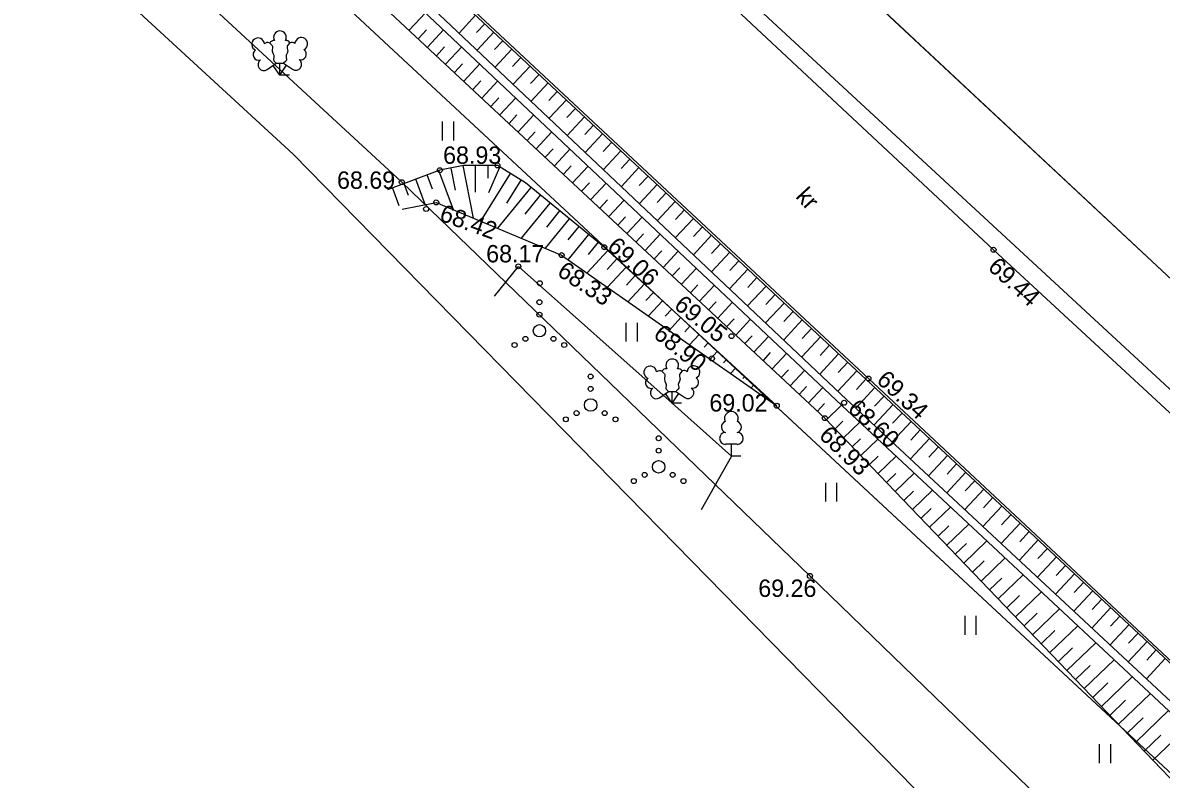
# Model space of a CAD drawing. Extents: x 642412 to 653410, y 6450642 to 6461053.
# Drawn here: x 645307.5 to 645353.38, y 6452803.35 to 6452833.82 of the extents above; entities that cross this region are included whole.
import ezdxf

# ---------------------------------------------------------------- set-up
doc = ezdxf.new("R2010")
doc.units = 0
for name, color, linetype in [('HALJASTUS', 7, 'Continuous'), ('KORGUS', 7, 'Continuous'), ('MOOTMPUNKT', 7, 'Continuous'), ('MOOTPIIR', 7, 'Continuous'), ('PIIR', 7, 'Continuous'), ('PUU', 7, 'Continuous'), ('RELJEEF', 7, 'Continuous'), ('SITRASS', 7, 'Continuous'), ('TEE', 7, 'Continuous')]:
    doc.layers.add(name, color=color, linetype=linetype)

msp = doc.modelspace()

# ---------------------------------------------------------------- linework, layer by layer
at = {"layer": 'HALJASTUS'}
for p, q in [((645324.404, 6452829.842), (645324.404, 6452829.081)), ((645324.859, 6452829.842), (645324.859, 6452829.081)), ((645331.806, 6452821.737), (645331.806, 6452820.976)), ((645332.261, 6452821.737), (645332.261, 6452820.976)), ((645339.847, 6452815.292), (645339.847, 6452814.531)), ((645340.302, 6452815.292), (645340.302, 6452814.531)), ((645345.462, 6452809.932), (645345.462, 6452809.171)), ((645345.917, 6452809.932), (645345.917, 6452809.171)), ((645350.887, 6452804.763), (645350.887, 6452804.002)), ((645351.342, 6452804.763), (645351.342, 6452804.002))]:
    msp.add_line(p, q, dxfattribs=at)
msp.add_lwpolyline([(645326.511, 6452822.809), (645327.474, 6452824.009), (645333.674, 6452818.498), (645336.059, 6452816.366), (645334.837, 6452814.201)], dxfattribs=at)
for centre, radius in [((645328.323, 6452822.565), 0.1), ((645328.323, 6452822.065), 0.1), ((645328.323, 6452821.415), 0.25), ((645327.323, 6452820.84), 0.1), ((645327.758, 6452821.09), 0.1), ((645328.888, 6452821.09), 0.1), ((645329.323, 6452820.84), 0.1), ((645330.387, 6452819.573), 0.1), ((645330.387, 6452819.073), 0.1), ((645330.387, 6452818.423), 0.25), ((645329.822, 6452818.098), 0.1), ((645330.952, 6452818.098), 0.1), ((645329.387, 6452817.848), 0.1), ((645331.387, 6452817.848), 0.1), ((645333.128, 6452817.085), 0.1), ((645333.128, 6452816.585), 0.1), ((645333.128, 6452815.935), 0.25), ((645332.128, 6452815.36), 0.1), ((645332.563, 6452815.61), 0.1), ((645333.693, 6452815.61), 0.1), ((645334.128, 6452815.36), 0.1)]:
    msp.add_circle(centre, radius, dxfattribs=at)
at = {"layer": 'KORGUS'}
for centre in [(645326.632, 6452828.074), (645324.311, 6452827.882), (645322.777, 6452827.401), (645324.166, 6452826.584), (645329.219, 6452824.463), (645330.938, 6452824.783), (645346.627, 6452824.677), (645327.474, 6452824.009), (645336.067, 6452821.198), (645335.276, 6452820.3), (645341.586, 6452819.492), (645340.602, 6452818.514), (645337.89, 6452818.395), (645339.827, 6452817.894), (645339.225, 6452811.539)]:
    msp.add_circle(centre, 0.1, dxfattribs=at)
at = {"layer": 'MOOTMPUNKT'}
for centre in [(645323.756, 6452826.322), (645328.339, 6452823.331)]:
    msp.add_circle(centre, 0.1, dxfattribs=at)
at = {"layer": 'MOOTPIIR'}
msp.add_lwpolyline([(645175.12, 6452979.733), (645215.396, 6452948.862), (645224.498, 6452940.443), (645336.112, 6452835.352), (645402.329, 6452774.103), (645515.043, 6452668.899), (645681.61, 6452514.013), (645857.924, 6452347.787), (645876.659, 6452330.341), (645867.708, 6452315.93), (645834.789, 6452345.056), (645703.417, 6452471.574), (645679.903, 6452497.06), (645639.854, 6452534.227), (645600.412, 6452566.235), (645546.103, 6452619.027), (645493.312, 6452668.633), (645418.372, 6452739.326), (645374.682, 6452776.341), (645348.286, 6452798.034), (645318.401, 6452828.526), (645214.486, 6452924.097), (645209.632, 6452934.716), (645158.964, 6452971.882)], dxfattribs=at)
at = {"layer": 'PIIR'}
for points in [[(646141.4, 6452772), (645715.16, 6453206.14), (645713.18, 6453208.48), (645508.05, 6453037.77), (645504.78, 6453035.05), (645293.36, 6452879.94), (645651.49, 6452545.32), (645695.18, 6452592.86), (645654.1, 6452655.84), (645692.66, 6452654.71), (645692.76, 6452658.05), (645933.02, 6452843.52), (646028.21, 6452757.47), (646049.94, 6452799.05), (646126.72, 6452752.1)], [(645207.54, 6452939.51), (645158.53, 6452778.74), (644726.16, 6452435.57), (644703.46, 6452383.67), (644892.01, 6452335.32), (645287.07, 6452229.02), (645423.08, 6452192.15), (645428.22, 6452187.3), (645453.18, 6452332.84), (645446.21, 6452344.07), (645175.21, 6452418.6), (645266.14, 6452485.5), (645502.65, 6452665.22), (645500.06, 6452667.61)]]:
    msp.add_lwpolyline(points, close=True, dxfattribs=at)
for points in [[(645581.07, 6451723.47), (645591.99, 6451757.23), (645601.6, 6451784.63), (645619.69, 6451833.38), (645822.94, 6452247.19), (645865.03, 6452315.33), (645878.05, 6452340.29), (645864.42, 6452343.85), (645852.44, 6452357.63), (645819.91, 6452389.87), (645722.36, 6452480.63), (645651.49, 6452545.32), (645293.36, 6452879.94), (645216.08, 6452950.64), (645214.57, 6452948.04)], [(645207.54, 6452939.51), (645500.07, 6452667.62), (645502.65, 6452665.22), (645642.09, 6452534.94), (645712.88, 6452470.33), (645810.21, 6452379.77), (645842.24, 6452348.03), (645853.79, 6452334.75), (645853.17, 6452322.76), (645811.45, 6452255.22), (645607.73, 6451839.12), (645592.62, 6451801.15), (645567.88, 6451728.38)]]:
    msp.add_lwpolyline(points, dxfattribs=at)
at = {"layer": 'PUU'}
for p, q in [((645317.355, 6452831.938), (645317.715, 6452832.193)), ((645317.865, 6452831.718), (645317.59, 6452832.103)), ((645317.715, 6452832.193), (645318.01, 6452832.193)), ((645317.865, 6452831.718), (645317.865, 6452832.193)), ((645317.865, 6452831.718), (645318.135, 6452832.108)), ((645318.01, 6452832.193), (645318.37, 6452831.948)), ((645318.245, 6452831.718), (645317.865, 6452831.718)), ((645333.164, 6452818.718), (645333.524, 6452818.973)), ((645333.524, 6452818.973), (645333.819, 6452818.973)), ((645333.674, 6452818.498), (645333.674, 6452818.973)), ((645333.819, 6452818.973), (645334.179, 6452818.728)), ((645333.674, 6452818.498), (645333.399, 6452818.883)), ((645333.674, 6452818.498), (645333.944, 6452818.888)), ((645334.054, 6452818.498), (645333.674, 6452818.498)), ((645336.299, 6452816.841), (645335.819, 6452816.841)), ((645336.059, 6452816.366), (645336.059, 6452816.841)), ((645336.439, 6452816.366), (645336.059, 6452816.366))]:
    msp.add_line(p, q, dxfattribs=at)
for points in [[(645317.453, 6452833.005), (645317.555, 6452832.903), (645317.57, 6452832.873), (645317.57, 6452832.818), (645317.555, 6452832.728), (645317.555, 6452832.683), (645317.575, 6452832.603), (645317.615, 6452832.513), (645317.625, 6452832.468), (645317.62, 6452832.423), (645317.605, 6452832.358), (645317.605, 6452832.328), (645317.625, 6452832.288), (645317.65, 6452832.258), (645317.715, 6452832.193)], [(645318.269, 6452833.019), (645318.175, 6452832.903), (645318.16, 6452832.873), (645318.16, 6452832.818), (645318.175, 6452832.728), (645318.18, 6452832.683), (645318.16, 6452832.603), (645318.12, 6452832.513), (645318.11, 6452832.468), (645318.115, 6452832.423), (645318.13, 6452832.358), (645318.13, 6452832.328), (645318.11, 6452832.288), (645318.085, 6452832.258), (645318.015, 6452832.193)], [(645333.261, 6452819.785), (645333.364, 6452819.683), (645333.379, 6452819.653), (645333.379, 6452819.598), (645333.364, 6452819.508), (645333.364, 6452819.463), (645333.384, 6452819.383), (645333.424, 6452819.293), (645333.434, 6452819.248), (645333.429, 6452819.203), (645333.414, 6452819.138), (645333.414, 6452819.108), (645333.434, 6452819.068), (645333.459, 6452819.038), (645333.524, 6452818.973)], [(645334.078, 6452819.799), (645333.984, 6452819.683), (645333.969, 6452819.653), (645333.969, 6452819.598), (645333.984, 6452819.508), (645333.989, 6452819.463), (645333.969, 6452819.383), (645333.929, 6452819.293), (645333.919, 6452819.248), (645333.924, 6452819.203), (645333.939, 6452819.138), (645333.939, 6452819.108), (645333.919, 6452819.068), (645333.894, 6452819.038), (645333.824, 6452818.973)]]:
    msp.add_lwpolyline(points, dxfattribs=at)
for centre, radius, start, end in [((645316.982, 6452832.955), 0.256, 4.5218, 125.5364), ((645317.865, 6452833.238), 0.256, 90.0013, 211.0159), ((645317.865, 6452833.238), 0.256, 328.9841, 89.9987), ((645318.726, 6452832.971), 0.256, 55.522, 176.5367), ((645316.982, 6452832.955), 0.256, 125.5389, 246.5536), ((645317.368, 6452832.822), 0.202, 65.2382, 130.7412), ((645317.628, 6452832.906), 0.202, 84.7965, 150.2995), ((645318.103, 6452832.906), 0.202, 34.3857, 95.2035), ((645318.342, 6452832.831), 0.202, 50.3173, 111.1351), ((645318.705, 6452832.554), 0.224, 252.5235, 55.5918), ((645318.726, 6452832.971), 0.256, 294.5049, 55.5195), ((645317.01, 6452832.538), 0.224, 125.4667, 288.5349), ((645317.219, 6452832.132), 0.237, 125.5377, 305.5366), ((645318.503, 6452832.144), 0.237, 235.5219, 55.5208), ((645332.79, 6452819.734), 0.256, 125.5389, 246.5536), ((645332.79, 6452819.734), 0.256, 4.5218, 125.5364), ((645333.674, 6452820.018), 0.256, 90.0013, 211.0159), ((645333.674, 6452820.018), 0.256, 328.9841, 89.9987), ((645334.534, 6452819.751), 0.256, 55.522, 176.5367), ((645334.534, 6452819.751), 0.256, 294.5049, 55.5195), ((645332.819, 6452819.317), 0.224, 125.4667, 288.5349), ((645333.177, 6452819.602), 0.202, 65.2382, 130.7412), ((645333.436, 6452819.685), 0.202, 84.7965, 150.2995), ((645333.911, 6452819.685), 0.202, 34.3857, 95.2035), ((645334.15, 6452819.611), 0.202, 50.3173, 111.1351), ((645334.514, 6452819.333), 0.224, 252.5235, 55.5918), ((645333.028, 6452818.912), 0.237, 125.5377, 305.5366), ((645334.312, 6452818.924), 0.237, 235.5219, 55.5208), ((645336.059, 6452817.886), 0.277, 332.5799, 207.4201), ((645335.889, 6452817.539), 0.233, 109.0217, 253.1415), ((645336.229, 6452817.539), 0.233, 286.8508, 70.9859), ((645335.821, 6452817.078), 0.238, 90.0016, 269.3953), ((645336.296, 6452817.078), 0.238, 270.6047, 89.9984)]:
    msp.add_arc(centre, radius, start, end, dxfattribs=at)
at = {"layer": 'RELJEEF'}
for p, q in [((645323.736, 6452834.227), (645323.076, 6452833.519)), ((645325.084, 6452833.408), (645325.751, 6452834.124)), ((645325.782, 6452833.424), (645326.117, 6452833.783)), ((645323.771, 6452833.531), (645323.442, 6452833.178)), ((645324.463, 6452833.54), (645323.807, 6452832.837)), ((645325.811, 6452832.721), (645326.483, 6452833.442)), ((645324.5, 6452832.847), (645324.173, 6452832.496)), ((645325.191, 6452832.854), (645324.539, 6452832.155)), ((645326.511, 6452832.739), (645326.849, 6452833.101)), ((645326.537, 6452832.034), (645327.215, 6452832.761)), ((645327.241, 6452832.055), (645327.58, 6452832.42)), ((645325.229, 6452832.163), (645324.904, 6452831.814)), ((645325.918, 6452832.168), (645325.27, 6452831.473)), ((645327.264, 6452831.347), (645327.946, 6452832.079)), ((645325.959, 6452831.478), (645325.635, 6452831.132)), ((645326.646, 6452831.482), (645326.001, 6452830.791)), ((645327.97, 6452831.371), (645328.312, 6452831.738)), ((645327.991, 6452830.661), (645328.678, 6452831.397)), ((645328.699, 6452830.687), (645329.043, 6452831.056)), ((645326.688, 6452830.794), (645326.367, 6452830.45)), ((645327.373, 6452830.796), (645326.732, 6452830.109)), ((645328.718, 6452829.974), (645329.409, 6452830.715)), ((645327.417, 6452830.11), (645327.098, 6452829.768)), ((645328.101, 6452830.11), (645327.464, 6452829.427)), ((645329.428, 6452830.002), (645329.775, 6452830.374)), ((645329.445, 6452829.287), (645330.141, 6452830.033)), ((645330.157, 6452829.318), (645330.506, 6452829.692)), ((645328.147, 6452829.426), (645327.829, 6452829.086)), ((645328.828, 6452829.424), (645328.195, 6452828.745)), ((645330.172, 6452828.6), (645330.872, 6452829.351)), ((645328.876, 6452828.742), (645328.56, 6452828.403)), ((645329.556, 6452828.738), (645328.926, 6452828.062)), ((645330.887, 6452828.634), (645331.238, 6452829.011)), ((645330.899, 6452827.914), (645331.604, 6452828.67)), ((645331.616, 6452827.949), (645331.969, 6452828.329)), ((645324.017, 6452827.124), (645323.804, 6452827.692)), ((645324.864, 6452826.291), (645324.272, 6452827.867)), ((645324.937, 6452827.079), (645324.761, 6452827.971)), ((645325.67, 6452825.953), (645325.251, 6452828.068)), ((645325.753, 6452826.994), (645325.751, 6452828.072)), ((645325.963, 6452825.83), (645327.157, 6452827.747)), ((645326.252, 6452827.562), (645326.251, 6452828.073)), ((645326.278, 6452826.986), (645326.733, 6452828.011)), ((645329.606, 6452828.058), (645329.292, 6452827.721)), ((645330.283, 6452828.051), (645329.657, 6452827.38)), ((645331.626, 6452827.227), (645332.335, 6452827.988)), ((645323.044, 6452826.87), (645322.868, 6452827.34)), ((645323.718, 6452826.497), (645323.336, 6452827.516)), ((645327.006, 6452826.558), (645327.582, 6452827.483)), ((645330.335, 6452827.374), (645330.023, 6452827.039)), ((645331.011, 6452827.365), (645330.389, 6452826.698)), ((645332.345, 6452827.265), (645332.701, 6452827.647)), ((645332.353, 6452826.54), (645333.067, 6452827.306)), ((645322.4, 6452827.165), (645322.663, 6452826.462)), ((645326.645, 6452825.544), (645327.985, 6452827.189)), ((645327.749, 6452826.107), (645328.373, 6452826.873)), ((645333.074, 6452826.581), (645333.432, 6452826.965)), ((645327.606, 6452825.14), (645328.76, 6452826.557)), ((645331.064, 6452826.69), (645330.754, 6452826.357)), ((645331.738, 6452826.679), (645331.12, 6452826.016)), ((645333.08, 6452825.853), (645333.798, 6452826.624)), ((645328.567, 6452824.737), (645329.536, 6452825.925)), ((645328.617, 6452825.59), (645329.148, 6452826.241)), ((645331.794, 6452826.006), (645331.485, 6452825.675)), ((645332.466, 6452825.993), (645331.851, 6452825.334)), ((645333.804, 6452825.897), (645334.164, 6452826.283)), ((645333.807, 6452825.166), (645334.53, 6452825.942)), ((645329.486, 6452825.072), (645329.923, 6452825.61)), ((645334.533, 6452825.212), (645334.896, 6452825.602)), ((645329.483, 6452824.278), (645330.311, 6452825.294)), ((645330.296, 6452824.484), (645330.699, 6452824.978)), ((645332.523, 6452825.321), (645332.217, 6452824.993)), ((645333.193, 6452825.307), (645332.582, 6452824.652)), ((645334.533, 6452824.48), (645335.261, 6452825.261)), ((645330.244, 6452823.745), (645331.079, 6452824.654)), ((645333.252, 6452824.637), (645332.948, 6452824.311)), ((645333.921, 6452824.621), (645333.314, 6452823.97)), ((645335.26, 6452823.793), (645335.993, 6452824.579)), ((645335.262, 6452824.528), (645335.627, 6452824.92)), ((645331.052, 6452823.886), (645331.447, 6452824.315)), ((645335.991, 6452823.844), (645336.359, 6452824.238)), ((645331.071, 6452823.167), (645331.815, 6452823.977)), ((645331.834, 6452823.258), (645332.183, 6452823.639)), ((645333.982, 6452823.953), (645333.679, 6452823.629)), ((645334.648, 6452823.935), (645334.045, 6452823.288)), ((645335.987, 6452823.106), (645336.724, 6452823.897)), ((645331.897, 6452822.589), (645332.552, 6452823.3)), ((645334.711, 6452823.269), (645334.41, 6452822.947)), ((645335.376, 6452823.248), (645334.776, 6452822.606)), ((645336.714, 6452822.419), (645337.456, 6452823.215)), ((645336.72, 6452823.159), (645337.09, 6452823.556)), ((645332.615, 6452822.631), (645332.92, 6452822.962)), ((645337.45, 6452822.475), (645337.822, 6452822.874)), ((645332.724, 6452822.01), (645333.288, 6452822.624)), ((645333.397, 6452822.003), (645333.656, 6452822.285)), ((645335.441, 6452822.585), (645335.142, 6452822.264)), ((645336.103, 6452822.562), (645335.507, 6452821.923)), ((645337.441, 6452821.733), (645338.187, 6452822.533)), ((645338.179, 6452821.791), (645338.553, 6452822.192)), ((645333.551, 6452821.432), (645334.024, 6452821.947)), ((645336.17, 6452821.901), (645335.873, 6452821.582)), ((645336.831, 6452821.876), (645336.239, 6452821.241)), ((645338.168, 6452821.046), (645338.919, 6452821.852)), ((645334.178, 6452821.376), (645334.392, 6452821.609)), ((645334.377, 6452820.853), (645334.761, 6452821.271)), ((645338.908, 6452821.107), (645339.285, 6452821.511)), ((645334.96, 6452820.748), (645335.129, 6452820.932)), ((645336.899, 6452821.217), (645336.604, 6452820.9)), ((645337.558, 6452821.19), (645336.97, 6452820.559)), ((645338.895, 6452820.359), (645339.65, 6452821.17)), ((645339.637, 6452820.422), (645340.016, 6452820.829)), ((645335.204, 6452820.275), (645335.497, 6452820.594)), ((645337.629, 6452820.533), (645337.335, 6452820.218)), ((645338.286, 6452820.504), (645337.701, 6452819.877)), ((645339.622, 6452819.672), (645340.382, 6452820.488)), ((645335.741, 6452820.121), (645335.865, 6452820.256)), ((645336.03, 6452819.696), (645336.233, 6452819.917)), ((645340.366, 6452819.738), (645340.748, 6452820.147)), ((645336.522, 6452819.493), (645336.601, 6452819.579)), ((645338.358, 6452819.848), (645338.067, 6452819.536)), ((645339.013, 6452819.818), (645338.432, 6452819.195)), ((645340.349, 6452818.985), (645341.114, 6452819.806)), ((645341.096, 6452819.054), (645341.479, 6452819.465)), ((645336.857, 6452819.118), (645336.97, 6452819.241)), ((645339.087, 6452819.164), (645338.798, 6452818.854)), ((645339.741, 6452819.132), (645339.164, 6452818.513)), ((645341.078, 6452818.301), (645341.845, 6452819.124)), ((645337.304, 6452818.866), (645337.338, 6452818.902)), ((645337.683, 6452818.54), (645337.706, 6452818.564)), ((645341.827, 6452818.372), (645342.211, 6452818.783)), ((645339.817, 6452818.48), (645339.529, 6452818.172)), ((645340.502, 6452818.414), (645339.891, 6452817.827)), ((645341.81, 6452817.62), (645342.577, 6452818.442)), ((645342.559, 6452817.69), (645342.942, 6452818.102)), ((645340.553, 6452817.769), (645340.237, 6452817.466)), ((645341.234, 6452817.73), (645340.584, 6452817.106)), ((645342.542, 6452816.938), (645343.308, 6452817.761)), ((645343.291, 6452817.009), (645343.674, 6452817.42)), ((645341.265, 6452817.067), (645340.93, 6452816.745)), ((645341.966, 6452817.047), (645341.276, 6452816.384)), ((645343.273, 6452816.257), (645344.04, 6452817.079)), ((645344.022, 6452816.327), (645344.405, 6452816.738)), ((645341.977, 6452816.364), (645341.622, 6452816.023)), ((645342.699, 6452816.363), (645341.969, 6452815.663)), ((645344.005, 6452815.575), (645344.771, 6452816.397)), ((645344.754, 6452815.645), (645345.137, 6452816.056)), ((645342.69, 6452815.662), (645342.315, 6452815.302)), ((645343.431, 6452815.68), (645342.661, 6452814.941)), ((645344.737, 6452814.893), (645345.503, 6452815.715)), ((645345.486, 6452814.963), (645345.868, 6452815.374)), ((645343.402, 6452814.959), (645343.007, 6452814.581)), ((645344.163, 6452814.997), (645343.353, 6452814.22)), ((645345.468, 6452814.212), (645346.234, 6452815.033)), ((645346.217, 6452814.282), (645346.6, 6452814.693)), ((645344.114, 6452814.257), (645343.7, 6452813.859)), ((645344.895, 6452814.313), (645344.046, 6452813.498)), ((645346.2, 6452813.53), (645346.966, 6452814.352)), ((645346.949, 6452813.6), (645347.332, 6452814.011)), ((645344.827, 6452813.555), (645344.392, 6452813.138)), ((645345.627, 6452813.63), (645344.738, 6452812.777)), ((645346.932, 6452812.849), (645347.697, 6452813.67)), ((645347.68, 6452812.918), (645348.063, 6452813.329)), ((645345.539, 6452812.852), (645345.085, 6452812.416)), ((645346.359, 6452812.947), (645345.431, 6452812.055)), ((645347.664, 6452812.167), (645348.429, 6452812.988)), ((645348.412, 6452812.237), (645348.795, 6452812.647)), ((645346.251, 6452812.15), (645345.777, 6452811.695)), ((645347.092, 6452812.263), (645346.123, 6452811.334)), ((645348.395, 6452811.485), (645349.16, 6452812.306)), ((645349.144, 6452811.555), (645349.526, 6452811.965)), ((645346.964, 6452811.447), (645346.469, 6452810.973)), ((645347.824, 6452811.58), (645346.816, 6452810.612)), ((645349.127, 6452810.804), (645349.892, 6452811.624)), ((645349.875, 6452810.873), (645350.258, 6452811.283)), ((645347.676, 6452810.745), (645347.162, 6452810.252)), ((645348.556, 6452810.897), (645347.508, 6452809.891)), ((645349.859, 6452810.122), (645350.623, 6452810.943)), ((645350.591, 6452809.441), (645351.355, 6452810.261)), ((645350.607, 6452810.192), (645350.989, 6452810.602)), ((645348.388, 6452810.043), (645347.854, 6452809.53)), ((645349.288, 6452810.213), (645348.2, 6452809.169)), ((645351.339, 6452809.51), (645351.721, 6452809.92)), ((645349.1, 6452809.34), (645348.547, 6452808.809)), ((645350.02, 6452809.53), (645348.893, 6452808.448)), ((645351.322, 6452808.759), (645352.086, 6452809.579)), ((645352.054, 6452808.077), (645352.818, 6452808.897)), ((645352.07, 6452808.828), (645352.452, 6452809.238)), ((645349.813, 6452808.638), (645349.239, 6452808.087)), ((645350.752, 6452808.847), (645349.585, 6452807.727)), ((645352.802, 6452808.146), (645353.184, 6452808.556)), ((645351.485, 6452808.163), (645350.278, 6452807.005)), ((645352.786, 6452807.396), (645353.549, 6452808.215)), ((645350.525, 6452807.935), (645349.932, 6452807.366)), ((645351.237, 6452807.233), (645350.624, 6452806.644)), ((645352.217, 6452807.48), (645350.97, 6452806.284)), ((645352.949, 6452806.797), (645351.663, 6452805.562)), ((645351.95, 6452806.531), (645351.316, 6452805.923)), ((645352.662, 6452805.828), (645352.009, 6452805.201)), ((645353.681, 6452806.113), (645352.355, 6452804.841)), ((645354.413, 6452805.43), (645353.048, 6452804.119)), ((645353.374, 6452805.126), (645352.701, 6452804.48))]:
    msp.add_line(p, q, dxfattribs=at)
for points in [[(645404.969, 6452756.605), (645396.541, 6452766.671), (645378.421, 6452783.283), (645360.039, 6452800.64), (645340.705, 6452818.648), (645321.335, 6452836.95), (645303.723, 6452853.294), (645284.114, 6452871.601), (645263.7, 6452890.659), (645246.44, 6452906.664), (645233.282, 6452918.991), (645223.712, 6452927.91), (645223.291, 6452927.626), (645232.98, 6452918.637), (645246.142, 6452906.317), (645263.413, 6452890.314), (645283.877, 6452871.351), (645303.447, 6452853.005), (645321.076, 6452836.735), (645340.508, 6452818.408), (645359.793, 6452800.409), (645378.287, 6452783.148), (645396.41, 6452766.549), (645397.658, 6452764.356)], [(645407.105, 6452758.464), (645397.699, 6452767.016), (645379.286, 6452784.155), (645360.88, 6452801.383), (645341.488, 6452819.457), (645322.073, 6452837.552), (645303.991, 6452854.45)], [(645301.851, 6452850.728), (645320.334, 6452836.077), (645339.827, 6452817.894), (645358.123, 6452798.831), (645376.529, 6452781.193), (645397.658, 6452764.356)], [(645337.89, 6452818.395), (645330.938, 6452824.783), (645327.764, 6452827.369), (645326.632, 6452828.074), (645325.267, 6452828.071), (645324.311, 6452827.882), (645322.204, 6452827.091)], [(645322.785, 6452826.316), (645324.166, 6452826.584), (645329.219, 6452824.463), (645337.89, 6452818.395)]]:
    msp.add_lwpolyline(points, dxfattribs=at)
at = {"layer": 'SITRASS'}
msp.add_lwpolyline([(645216.454, 6452947.801), (645215.147, 6452937.578), (645215.299, 6452935.04), (645215.731, 6452930.221), (645217.869, 6452923.54), (645228.373, 6452912.62), (645237.937, 6452904.396), (645249.511, 6452893.946), (645267.392, 6452877.818), (645286.684, 6452859.848), (645303.023, 6452844.679), (645313.15, 6452836.306), (645322.777, 6452827.401), (645339.225, 6452811.539), (645348.468, 6452802.598), (645361.549, 6452790.471), (645376.158, 6452778.712), (645381.312, 6452773.032), (645387.607, 6452767.12)], dxfattribs=at)
at = {"layer": 'TEE'}
for points in [[(645195.067, 6452954.358), (645212.431, 6452939.872), (645219.057, 6452933.854), (645218.063, 6452931.574), (645215.937, 6452929.023), (645217.617, 6452926.741), (645219.724, 6452925.835), (645221.799, 6452927.407), (645223.974, 6452929.152), (645233.921, 6452920.06), (645247.328, 6452907.542), (645264.245, 6452891.598), (645285.158, 6452872.046), (645304.091, 6452854.45), (645322.176, 6452837.595), (645341.586, 6452819.492), (645360.98, 6452801.383), (645379.378, 6452784.209), (645397.803, 6452767.078), (645407.191, 6452758.519)], [(645367.346, 6452807.707), (645366.073, 6452807.055), (645364.531, 6452808.137), (645346.627, 6452824.677), (645309.04, 6452859.778), (645290.729, 6452876.985), (645269.228, 6452897.015), (645252.33, 6452913.088), (645239.258, 6452925.795), (645227.275, 6452936.745), (645222.884, 6452940.889), (645222.337, 6452943.109)]]:
    msp.add_lwpolyline(points, dxfattribs=at)

# ---------------------------------------------------------------- texts
at = {"layer": 'KORGUS'}
for s, p in [('68.93', (645324.442, 6452828.14)), ('68.69', (645320.166, 6452827.134)), ('68.17', (645326.178, 6452824.17)), ('69.02', (645335.174, 6452818.161)), ('69.26', (645337.144, 6452810.694))]:
    msp.add_text(s, height=0.7, dxfattribs=at).set_placement(p)
for s, rotation, p in [('68.42', 340.1666, (645324.25, 6452825.873)), ('69.06', 317.6019, (645331.01, 6452824.741)), ('68.33', 326.4549, (645328.992, 6452823.676)), ('69.44', 317.3672, (645346.356, 6452823.924)), ('69.05', 321.0805, (645333.703, 6452822.363)), ('68.90', 321.0805, (645332.872, 6452821.189)), ('69.34', 317.3672, (645341.867, 6452819.37)), ('68.60', 317.3672, (645340.706, 6452818.215)), ('68.93', 316.0807, (645339.55, 6452817.147))]:
    msp.add_text(s, height=0.7, rotation=rotation, dxfattribs=at).set_placement(p)
at = {"layer": 'TEE'}
msp.add_text('kr', height=0.7, rotation=312.6141, dxfattribs=at).set_placement((645338.611, 6452826.798))

doc.saveas('drawing.dxf')
